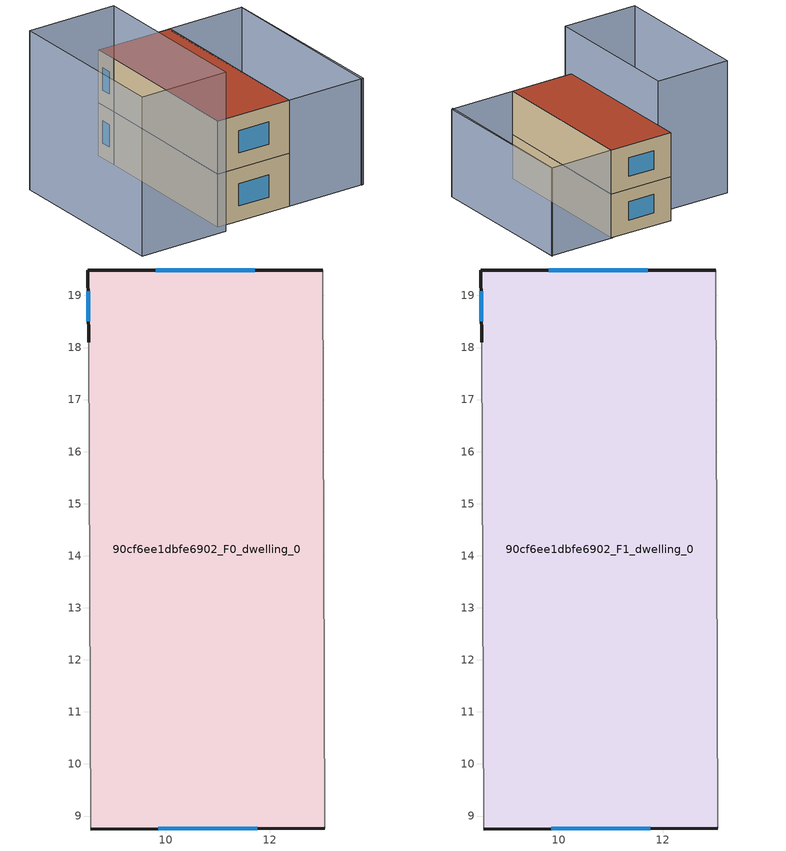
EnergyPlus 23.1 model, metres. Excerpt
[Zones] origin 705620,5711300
90cf6ee1dbfe6902_F0_dwelling_0
 floor ground (EU_floor_Construction): 13.02,19.49 13.05,8.77 8.57,8.75 8.52,18.1 8.51,19.48 z0
 wall outside (EU_wall_Construction): 13.02,19.49 8.51,19.48 8.52,18.1 / 8.57,8.75 13.05,8.77 z0:3
 wall adiabatic (EU_wall_Construction): 8.52,18.1 8.57,8.75 / 13.05,8.77 13.02,19.49 z0:3
 window (EU_Window_Construction): 8.51,19.09 8.52,18.5 / 11.71,19.49 9.81,19.49 / 9.86,8.76 11.76,8.76 z0.87:2.13
90cf6ee1dbfe6902_F1_dwelling_0
 floor to 90cf6ee1dbfe6902_F0_dwelling_0 (EU_floor_Construction): 13.02,19.49 13.05,8.77 8.57,8.75 8.52,18.1 8.51,19.48 z3
 wall outside (EU_wall_Construction): 13.02,19.49 8.51,19.48 8.52,18.1 / 8.57,8.75 13.05,8.77 z3:6
 wall adiabatic (EU_wall_Construction): 8.52,18.1 8.57,8.75 / 13.05,8.77 13.02,19.49 z3:6
 window (EU_Window_Construction): 8.51,19.09 8.52,18.5 / 11.71,19.49 9.81,19.49 / 9.86,8.76 11.76,8.76 z3.87:5.13
 roof outside (EU_roof_Construction): 13.05,8.77 13.02,19.49 8.51,19.48 8.52,18.1 8.57,8.75 z6
shading: 17.58,8.78 17.56,19.61 / 17.56,19.56 17.71,8.83 / 17.71,8.83 13.05,8.77 / 13.05,8.77 12.9,19.5 / 12.9,19.5 17.56,19.56 z0:6; 3.26,18.06 8.52,18.1 / 8.52,18.1 8.61,8.11 / 8.61,8.11 3.34,8.06 / 3.34,8.06 3.26,18.06 z0:9
[Building]
EU S2 Campaign: North Axis=0; Terrain=City; Solar Distribution=FullExterior
[Site:Location]
London: Latitude=51.5; Longitude=-0.5; Time Zone=0; Elevation=25
[SizingPeriod:WeatherFileDays]
AnnualSizingPeriod: Begin Month=1; Begin Day of Month=1; End Month=12; End Day of Month=31; Day of Week for Start Day=Monday; Use Weather File Daylight Saving Period=No; Use Weather File Rain and Snow Indicators=No
[MATERIAL]
EU_InternalMass_Material: Roughness=MediumRough; Thickness=0.1; Conductivity=1; Density=1800; Specific Heat=900; Thermal Absorptance=0.9; Solar Absorptance=0.7; Visible Absorptance=0.7
[MATERIAL:NOMASS] Roughness=MediumRough; Thermal Absorptance=0.9; Solar Absorptance=0.7; Visible Absorptance=0.7
Name | Thermal Resistance
EU_wall_NoMass | 0.724719
EU_roof_NoMass | 2.98947
EU_floor_NoMass | 2.39157
[WINDOWMATERIAL:SIMPLEGLAZINGSYSTEM]
EU_Window_SimpleGlazing: UFactor=2.63425; Solar Heat Gain Coefficient=0.76; Visible Transmittance=0.76
[CONSTRUCTION]
EU_wall_Construction: EU_wall_NoMass
EU_roof_Construction: EU_roof_NoMass
EU_floor_Construction: EU_floor_NoMass
EU_Window_Construction: EU_Window_SimpleGlazing
EU_InternalMass_Construction: EU_InternalMass_Material
[ZONE] Type=1; Multiplier=1; Ceiling Height=autocalculate; Floor Area=autocalculate; Part of Total Floor Area=Yes
Name | Volume
90cf6ee1dbfe6902_F0_dwelling_0 | 144.679
90cf6ee1dbfe6902_F1_dwelling_0 | 144.677
[INTERNALMASS] Construction=EU_InternalMass_Construction; Surface Area=48.226
Name | Zone or ZoneList
90cf6ee1dbfe6902_F0_dwelling_0_EU_InternalMass | 90cf6ee1dbfe6902_F0_dwelling_0
90cf6ee1dbfe6902_F1_dwelling_0_EU_InternalMass | 90cf6ee1dbfe6902_F1_dwelling_0
[OTHEREQUIPMENT] Fuel Type=Electricity; Design Level Calculation Method=Watts/Area; Power per Zone Floor Area=1; Fraction Latent=0; Fraction Radiant=0; Fraction Lost=0; Carbon Dioxide Generation Rate=0; EndUse Subcategory=EU_Step8_InternalGains
Name | Zone or ZoneList or Space or SpaceList | Schedule
EU_Step8_InternalGain_90cf6ee1dbfe6902_F0_dwelling_0_f000 | 90cf6ee1dbfe6902_F0_dwelling_0 | EU_Step8_GainSchedule_90cf6ee1dbfe6902_F0_dwelling_0_f000
EU_Step8_InternalGain_90cf6ee1dbfe6902_F1_dwelling_0_f000 | 90cf6ee1dbfe6902_F1_dwelling_0 | EU_Step8_GainSchedule_90cf6ee1dbfe6902_F1_dwelling_0_f000
[ZONEVENTILATION:DESIGNFLOWRATE] Schedule=EU_AlwaysOn; Design Flow Rate Calculation Method=AirChanges/Hour; Air Changes per Hour=0.418135; Ventilation Type=Natural; Fan Pressure Rise=0; Fan Total Efficiency=1; Constant Term Coefficient=1; Temperature Term Coefficient=0; Velocity Term Coefficient=0; Velocity Squared Term Coefficient=0; Minimum Indoor Temperature=-100; Maximum Indoor Temperature=100; Delta Temperature=-100; Minimum Outdoor Temperature=-100; Maximum Outdoor Temperature=100; Maximum Wind Speed=40
Name | Zone or ZoneList or Space or SpaceList
EU_ConstantAir_90cf6ee1dbfe6902_F0_dwelling_0 | 90cf6ee1dbfe6902_F0_dwelling_0
EU_ConstantAir_90cf6ee1dbfe6902_F1_dwelling_0 | 90cf6ee1dbfe6902_F1_dwelling_0
[HVACTEMPLATE:THERMOSTAT] Constant Heating Setpoint=20; Constant Cooling Setpoint=50
EU_HeatOnly_90cf6ee1dbfe6902_F0_dwelling_0; EU_HeatOnly_90cf6ee1dbfe6902_F1_dwelling_0
[HVACTEMPLATE:ZONE:IDEALLOADSAIRSYSTEM] System Availability Schedule=EU_AlwaysOn; Maximum Heating Supply Air Temperature=50; Minimum Cooling Supply Air Temperature=13; Maximum Heating Supply Air Humidity Ratio=0.0156; Minimum Cooling Supply Air Humidity Ratio=0.0077; Heating Limit=NoLimit; Cooling Limit=NoLimit; Heating Availability Schedule=EU_AlwaysOn; Cooling Availability Schedule=EU_CoolingOff; Dehumidification Control Type=ConstantSensibleHeatRatio; Cooling Sensible Heat Ratio=0.7; Dehumidification Setpoint=60; Humidification Control Type=None; Humidification Setpoint=30; Outdoor Air Method=None; Outdoor Air Flow Rate per Person=0.00944; Outdoor Air Flow Rate per Zone Floor Area=0; Outdoor Air Flow Rate per Zone=0; Demand Controlled Ventilation Type=None; Outdoor Air Economizer Type=NoEconomizer; Heat Recovery Type=None; Sensible Heat Recovery Effectiveness=0.7; Latent Heat Recovery Effectiveness=0.65
Name | Template Thermostat
90cf6ee1dbfe6902_F0_dwelling_0 | EU_HeatOnly_90cf6ee1dbfe6902_F0_dwelling_0
90cf6ee1dbfe6902_F1_dwelling_0 | EU_HeatOnly_90cf6ee1dbfe6902_F1_dwelling_0
[SIZING:ZONE] Zone Cooling Design Supply Air Temperature Input Method=SupplyAirTemperature; Zone Cooling Design Supply Air Temperature=13; Zone Heating Design Supply Air Temperature Input Method=SupplyAirTemperature; Zone Heating Design Supply Air Temperature=50; Zone Cooling Design Supply Air Humidity Ratio=0.008; Zone Heating Design Supply Air Humidity Ratio=0.008; Cooling Design Air Flow Method=DesignDay; Cooling Design Air Flow Rate=0; Cooling Minimum Air Flow per Zone Floor Area=0.000762; Cooling Minimum Air Flow=0; Cooling Minimum Air Flow Fraction=0.2; Heating Design Air Flow Method=DesignDay; Heating Design Air Flow Rate=0; Heating Maximum Air Flow per Zone Floor Area=0.002032; Heating Maximum Air Flow=0.141576; Heating Maximum Air Flow Fraction=0.3; Account for Dedicated Outdoor Air System=No; Dedicated Outdoor Air System Control Strategy=NeutralSupplyAir; Dedicated Outdoor Air Low Setpoint Temperature for Design=autosize; Dedicated Outdoor Air High Setpoint Temperature for Design=autosize; Zone Load Sizing Method=Sensible Load Only No Latent Load; Zone Latent Cooling Design Supply Air Humidity Ratio Input Method=HumidityRatioDifference; Zone Cooling Design Supply Air Humidity Ratio Difference=0.005; Zone Latent Heating Design Supply Air Humidity Ratio Input Method=HumidityRatioDifference; Zone Humidification Design Supply Air Humidity Ratio Difference=0.005
90cf6ee1dbfe6902_F0_dwelling_0; 90cf6ee1dbfe6902_F1_dwelling_0
[SCHEDULE:CONSTANT]
Name | Hourly Value
EU_AlwaysOn | 1
EU_CoolingOff | 0
[SCHEDULE:FILE] Column Number=1; Rows to Skip at Top=0; Number of Hours of Data=8760; Column Separator=Comma; Interpolate to Timestep=No; Minutes per Item=60; Adjust Schedule for Daylight Savings=Yes
Name | File
EU_Step8_GainSchedule_90cf6ee1dbfe6902_F0_dwelling_0_f000 | ../../schedules/90cf6ee1dbfe6902/90cf6ee1dbfe6902_F0_dwelling_0_f000_gain.csv
EU_Step8_GainSchedule_90cf6ee1dbfe6902_F1_dwelling_0_f000 | ../../schedules/90cf6ee1dbfe6902/90cf6ee1dbfe6902_F1_dwelling_0_f000_gain.csv
